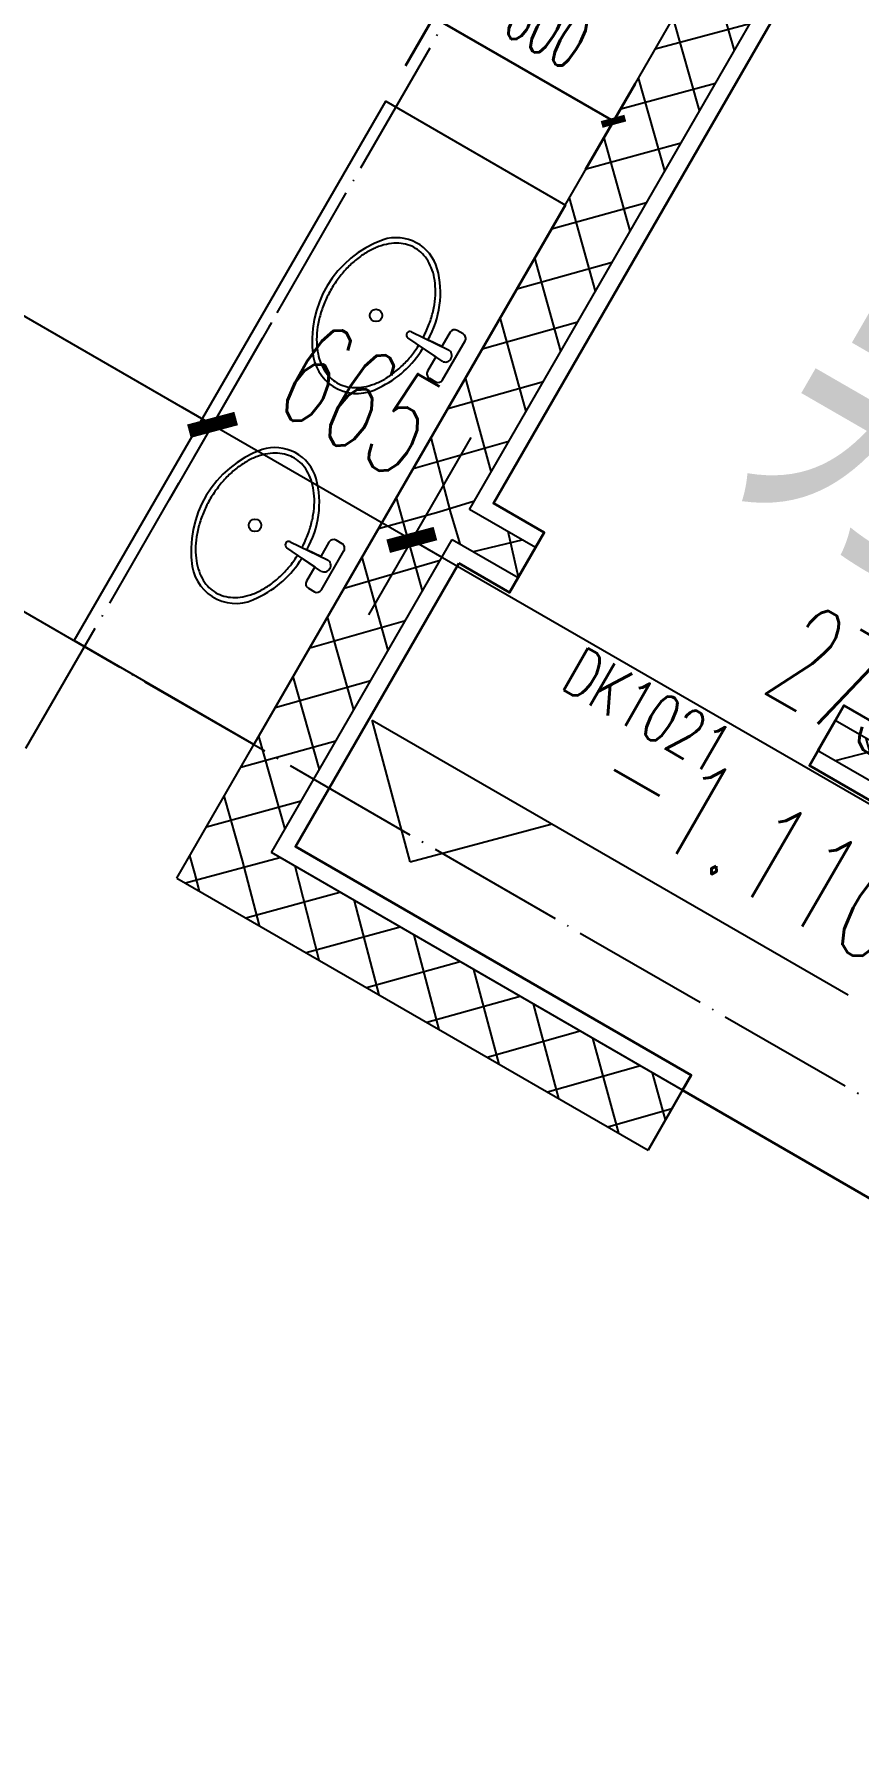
# Model space of a CAD drawing. Header units: millimetres. Extents: x 216654360 to 218309126, y 218099985 to 219647706.
# Drawn here: x 217919987 to 217922370, y 218920636 to 218925564 of the extents above; entities that cross this region are included whole.
import ezdxf

# ---------------------------------------------------------------- set-up
doc = ezdxf.new("R2010")
doc.units = ezdxf.units.MM
doc.header["$LTSCALE"] = 1000
for name, pattern in [('DASH', [0.35, 0.25, -0.1]), ('DASHED', [19.049999999999997, 12.7, -6.35]), ('DOTE', [2.4200000000000004, 2, -0.2, 0.02, -0.2])]:
    doc.linetypes.add(name, pattern=pattern)
for name, color, linetype in [('A-ANNO-DIMS', 3, 'Continuous'), ('A-ANNO-DOTE', 1, 'DOTE'), ('A-ANNO-IDEN-LEVL', 3, 'Continuous'), ('A-ANNO-TXT', 7, 'Continuous'), ('A-DOOR-HOLE', 161, 'Continuous'), ('A-DOOR-IDEN', 53, 'Continuous'), ('A-FLOR-SPCL', 245, 'Continuous'), ('A-WALL-FIL', 2, 'Continuous'), ('A-WALL-PATT', 252, 'Continuous'), ('PUB_HATCH', 8, 'Continuous'), ('洁具', 7, 'Continuous'), ('现状植物', 3, 'Continuous')]:
    doc.layers.add(name, color=color, linetype=linetype)
doc.layers.add('内装控制线', color=6, linetype='Continuous', lineweight=35)
doc.styles.add('_TCH_DIM_T3', font='SIMPLEX.shx', dxfattribs={"width": 0.5647058823529413, "bigfont": 'GBCBIG.shx'})
doc.styles.add('A_DIM', font='SIMPLEX', dxfattribs={"width": 0.7, "bigfont": 'HZ'})
doc.dimstyles.new('_TCH_ARCH&&100', dxfattribs={"dimtxt": 297.5, "dimasz": 100, "dimexe": 250, "dimexo": 300, "dimgap": 126.25, "dimtad": 1, "dimdec": 0, "dimzin": 0, "dimdsep": 46, "dimtxsty": '_TCH_DIM_T3', "dimblk": 'ARCHTICK', "dimcen": 0.09, "dimclrt": 7, "dimazin": 2, "dimtfac": 1, "dimtdec": 0, "dimtix": 1, "dimtmove": 2, "dimatfit": 3, "dimfxl": 100, "dimtolj": 1, "dimtzin": 0, "dimarcsym": 0})
doc.dimstyles.new('_TCH_ARCH&&50', dxfattribs={"dimtxt": 157.5, "dimasz": 50, "dimexe": 125, "dimexo": 150, "dimgap": 58.75, "dimtad": 1, "dimdec": 0, "dimzin": 0, "dimdsep": 46, "dimtxsty": '_TCH_DIM_T3', "dimblk": 'ARCHTICK', "dimcen": 0.09, "dimclrt": 7, "dimazin": 2, "dimtfac": 1, "dimtdec": 0, "dimtix": 1, "dimtmove": 2, "dimatfit": 3, "dimfxl": 1, "dimtolj": 1, "dimtzin": 0, "dimarcsym": 0})
pattern_1 = [(45, (100, 0), (-100.0001016555733, 100.0001016555733), []), (135, (100, 0), (-100.0001016555733, -100.0001016555733), [])]

# ---------------------------------------------------------------- blocks, each defined once
blk = doc.blocks.new('A$C626D7193')
at = {"layer": 'A-ANNO-DOTE', "ltscale": 0.2}
for p, q in [((30830.63853260875, -96054.77360592829), (30830.63853260875, -50067.05397132254)), ((18448.50633661635, -61836.43906046433), (39411.19610879663, -61836.43906046433))]:
    blk.add_line(p, q, dxfattribs=at)
blk = doc.blocks.new('$plan$00003675')
at = {"layer": '洁具'}
for p, q in [((-9.98338611170766, -147.294690905168), (-18.82544915616745, -28.28810855087067)), ((18.82544915616745, -28.28810855087067), (9.98338611170766, -147.294690905168))]:
    blk.add_line(p, q, dxfattribs=at)
blk.add_lwpolyline([(17.21227861373336, -50), (65, -50, 0.4142135623731127), (80, -35), (80, -15, 0.414213562373095), (65, 0), (-65, 0, 0.4142135623732016), (-80, -15), (-80, -35, 0.4142135623730063), (-65, -50), (-17.21227861376246, -50), (-13.73909019282655, -94.74391506761822, 0.2000820524666615), (-205.3503878256015, -174.0703925840789, 0.4238671991985411), (-199.3807477268856, -351.3191037219549, 0.3580938266346115), (193.8476373472295, -356.7566292069932, 0.5197597231666006), (176.7114247889185, -147.82478565368, 0.149540415780804), (13.88741631114317, -94.74979396126946), (17.21227861375155, -50)], format="xyb", close=True, dxfattribs=at)
blk.add_circle((0, -259.4733301022789), 18, dxfattribs=at)
for centre, radius, start, end in [((0, -28.28810855087067), 18.82544915616847, 0, 180), ((0, -146.7184949795628), 9.999999999999993, 183.3031889674213, 356.6968110325787)]:
    blk.add_arc(centre, radius, start, end, dxfattribs=at)
blk.add_open_spline([(-13.14822788414313, -109.7322732743196), (-20.7509004426538, -110.0319813943352), (-28.33031368351658, -110.5918585287436), (-49.08088720074738, -112.8465895592817), (-62.11829754058272, -115.0825559898658), (-87.37283540482167, -121.0667427790177), (-99.58942610296072, -124.814915873154), (-122.8036876142432, -133.6808774613892), (-133.8007311488909, -138.7985351800889), (-154.2229395394097, -150.2042050586606), (-163.6473495682003, -156.491851335275), (-180.6376634400513, -169.9883260680363), (-188.2028132991982, -177.1962519229855), (-201.2777944742993, -192.2519365710759), (-206.7875049107242, -200.0980508594366), (-215.6608816990629, -216.1545459485205), (-219.0260712762829, -224.3634254444187), (-223.6082160471997, -240.9281328006036), (-224.8276779515145, -249.2848460216337), (-225.1383386410307, -266.0038757433067), (-224.2297883689462, -274.3692483405466), (-220.2727095857845, -290.9750951724272), (-217.2217886728176, -299.2169097594451), (-208.9727471965598, -315.3753498761944), (-203.7728400524647, -323.2906783857907), (-191.297874393058, -338.5267015632999), (-184.0227537697356, -345.8456745357398), (-167.5777162456943, -359.6041310970904), (-158.4085167507001, -366.0426055415737), (-138.4502176309761, -377.78353496005), (-127.6618883671763, -383.0855677186046), (-104.8102462445386, -392.3459497228905), (-92.74757826223504, -396.304146716051), (-67.74057017016457, -402.7255575730233), (-54.79677671569516, -405.1887167852692), (-28.45151007635286, -408.527677898237), (-15.05053532638703, -409.403460406611), (11.76991484969039, -409.5351461433165), (25.18890587295755, -408.7910486900946), (51.60564455433632, -405.7105612723244), (64.60289599583484, -403.3741888751101), (89.75045285740634, -397.1966023347632), (101.9002172505134, -393.3554385777534), (124.9565523744968, -384.314646852974), (135.8624881856667, -379.1151587245695), (156.0818092309928, -367.5604636854696), (165.3944324805634, -361.2056466440699), (182.1455632552097, -347.592239756239), (189.583331171918, -340.3345987892972), (202.3944621394039, -325.1979150525003), (207.7677818664815, -317.3205532530119), (216.3660551335488, -301.2178188714315), (219.5926498521294, -292.9938645319489), (223.8990946956619, -276.4101294087595), (224.9814115243789, -268.0492616943229), (225.0181141273642, -251.3295727055956), (223.9725296014221, -242.9676827522781), (219.7399338182295, -226.3790894647536), (216.5504693527764, -218.151245352914), (208.0259609936038, -202.0364685594832), (202.6892447510618, -194.1509299904283), (189.9490060793469, -178.9929403833085), (182.5455053521728, -171.7221794650686), (165.8587992250395, -158.0778197156033), (156.5763291231997, -151.7051823582005), (136.411818862427, -140.1108764674864), (125.5305425281986, -134.8896044565918), (102.5170506243594, -125.8022120829555), (90.38547205436043, -121.9362340948283), (65.2671605812211, -115.7069897765468), (52.28096986599849, -113.3437747042917), (30.50639608118217, -110.7581068582804), (21.84252989321249, -110.0750149733649), (13.14822788411402, -109.7322732743196)], degree=3, knots=[4.769666502918462, 4.769666502918462, 4.769666502918462, 4.769666502918462, 4.869141429382308, 4.869141429382308, 5.044300173666024, 5.044300173666024, 5.219458917949741, 5.219458917949741, 5.394617662233457, 5.394617662233457, 5.569776406517173, 5.569776406517173, 5.744935150800889, 5.744935150800889, 5.920093895084605, 5.920093895084605, 6.095252639368321, 6.095252639368321, 6.270411383652037, 6.270411383652037, 6.445570127935754, 6.445570127935754, 6.62072887221947, 6.62072887221947, 6.795887616503186, 6.795887616503186, 6.971046360786902, 6.971046360786902, 7.146205105070618, 7.146205105070618, 7.321363849354334, 7.321363849354334, 7.49652259363805, 7.49652259363805, 7.671681337921767, 7.671681337921767, 7.846840082205483, 7.846840082205483, 8.021998826489199, 8.021998826489199, 8.197157570772914, 8.197157570772914, 8.37231631505663, 8.37231631505663, 8.547475059340345, 8.547475059340345, 8.72263380362406, 8.72263380362406, 8.897792547907775, 8.897792547907775, 9.07295129219149, 9.07295129219149, 9.248110036475206, 9.248110036475206, 9.42326878075892, 9.42326878075892, 9.598427525042636, 9.598427525042636, 9.773586269326351, 9.773586269326351, 9.948745013610067, 9.948745013610067, 10.12390375789378, 10.12390375789378, 10.2990625021775, 10.2990625021775, 10.47422124646121, 10.47422124646121, 10.64937999074493, 10.64937999074493, 10.82453873502864, 10.82453873502864, 10.93829676503048, 10.93829676503048, 10.93829676503048, 10.93829676503048], dxfattribs=at)
blk = doc.blocks.new('_ArchTick')
at = {"color": 0, "linetype": 'ByBlock', "const_width": 0.4}
blk.add_lwpolyline([(-0.5, -0.5), (0.5, 0.5)], dxfattribs=at)
blk = doc.blocks.new('*D556')
at = {"layer": 'A-ANNO-DIMS', "color": 0, "lineweight": -2, "transparency": 16777216}
for p, q in [((6024912.16928085, 7369.137017416717), (6024911.999051148, 7655.204355296535)), ((6025512.484635699, 7369.494246258895), (6025512.314405996, 7655.561584138713)), ((6024912.073434715, 7530.204377428197), (6025512.388789563, 7530.561606270376))]:
    blk.add_line(p, q, dxfattribs=at)
at = {"layer": 'Defpoints', "color": 0, "transparency": 16777216}
for p in [(6025512.388789563, 7530.561606270376), (6024912.25854113, 7219.137043974711), (6025512.573895979, 7219.49427281689)]:
    blk.add_point(p, dxfattribs=at)
at = {"layer": 'A-ANNO-DIMS', "color": 0, "lineweight": -2, "transparency": 16777216, "xscale": 50, "yscale": 50, "zscale": 50}
for p, rotation in [((6024912.073434715, 7530.204377428197), 180.0340949176061), ((6025512.388789563, 7530.561606270376), 0.03409491760612237)]:
    blk.add_blockref('_ArchTick', p, dxfattribs=dict(at, rotation=rotation))
at = {"layer": 'A-ANNO-DIMS', "color": 7, "transparency": 16777216, "insert": (6025212.149290215, 7667.882967504458), "char_height": 157.5, "attachment_point": 5, "rotation": 0.03409491760612238, "style": '_TCH_DIM_T3'}
blk.add_mtext('\\A1;600', dxfattribs=at)
blk = doc.blocks.new('*D370')
at = {"layer": 'A-ANNO-DIMS', "color": 0, "lineweight": -2, "transparency": 16777216}
for p, q in [((6071272.325101245, 6533.709771666894), (6071272.325101245, 5941.972664115898)), ((6074947.332194936, 6533.709771666893), (6074947.332194936, 5941.972664115898)), ((6071272.325101245, 6191.972664115898), (6074947.332194936, 6191.972664115898))]:
    blk.add_line(p, q, dxfattribs=at)
at = {"layer": 'Defpoints', "color": 0, "transparency": 16777216}
for p in [(6071272.325101245, 6833.709771666894), (6074947.332194936, 6833.709771666893), (6074947.332194936, 6191.972664115898)]:
    blk.add_point(p, dxfattribs=at)
at = {"layer": 'A-ANNO-DIMS', "color": 0, "lineweight": -2, "transparency": 16777216, "xscale": 100, "yscale": 100, "zscale": 100, "rotation": 180}
blk.add_blockref('_ArchTick', (6071272.325101245, 6191.972664115898), dxfattribs=at)
at = {"layer": 'A-ANNO-DIMS', "color": 0, "lineweight": -2, "transparency": 16777216, "xscale": 100, "yscale": 100, "zscale": 100}
blk.add_blockref('_ArchTick', (6074947.332194936, 6191.972664115898), dxfattribs=at)
at = {"layer": 'A-ANNO-DIMS', "color": 7, "transparency": 16777216, "insert": (6073109.82864809, 6466.972664115898), "char_height": 297.5, "attachment_point": 5, "style": '_TCH_DIM_T3'}
blk.add_mtext('\\A1;3675', dxfattribs=at)
blk = doc.blocks.new('*D371')
at = {"layer": 'A-ANNO-DIMS', "color": 0, "lineweight": -2, "transparency": 16777216}
for p, q in [((6074947.332194936, 6533.709771666893), (6074947.332194936, 5941.972664115898)), ((6075612.109113524, 6533.709771666893), (6075612.109113524, 5941.972664115898)), ((6074947.332194936, 6191.972664115898), (6074847.332194936, 6191.972664115898)), ((6074947.332194936, 6191.972664115898), (6075612.109113524, 6191.972664115898)), ((6075612.109113524, 6191.972664115898), (6075712.109113524, 6191.972664115898))]:
    blk.add_line(p, q, dxfattribs=at)
at = {"layer": 'Defpoints', "color": 0, "transparency": 16777216}
for p in [(6074947.332194936, 6833.709771666893), (6075612.109113524, 6833.709771666893), (6075612.109113524, 6191.972664115898)]:
    blk.add_point(p, dxfattribs=at)
at = {"layer": 'A-ANNO-DIMS', "color": 0, "lineweight": -2, "transparency": 16777216, "xscale": 100, "yscale": 100, "zscale": 100}
blk.add_blockref('_ArchTick', (6074947.332194936, 6191.972664115898), dxfattribs=at)
at = {"layer": 'A-ANNO-DIMS', "color": 0, "lineweight": -2, "transparency": 16777216, "xscale": 100, "yscale": 100, "zscale": 100, "rotation": 180}
blk.add_blockref('_ArchTick', (6075612.109113524, 6191.972664115898), dxfattribs=at)
at = {"layer": 'A-ANNO-DIMS', "color": 7, "transparency": 16777216, "insert": (6075279.72065423, 6466.972664115898), "char_height": 297.5, "attachment_point": 5, "style": '_TCH_DIM_T3'}
blk.add_mtext('\\A1;665', dxfattribs=at)
blk = doc.blocks.new('*D372')
at = {"layer": 'A-ANNO-DIMS', "color": 0, "lineweight": -2, "transparency": 16777216}
for p, q in [((6075612.109113524, 6533.709771666893), (6075612.109113524, 5941.972664115898)), ((6078362.301716924, 6533.709771666892), (6078362.301716924, 5941.972664115898)), ((6075612.109113524, 6191.972664115898), (6078362.301716924, 6191.972664115898))]:
    blk.add_line(p, q, dxfattribs=at)
at = {"layer": 'Defpoints', "color": 0, "transparency": 16777216}
for p in [(6075612.109113524, 6833.709771666893), (6078362.301716924, 6833.709771666892), (6078362.301716924, 6191.972664115898)]:
    blk.add_point(p, dxfattribs=at)
at = {"layer": 'A-ANNO-DIMS', "color": 0, "lineweight": -2, "transparency": 16777216, "xscale": 100, "yscale": 100, "zscale": 100, "rotation": 180}
blk.add_blockref('_ArchTick', (6075612.109113524, 6191.972664115898), dxfattribs=at)
at = {"layer": 'A-ANNO-DIMS', "color": 0, "lineweight": -2, "transparency": 16777216, "xscale": 100, "yscale": 100, "zscale": 100}
blk.add_blockref('_ArchTick', (6078362.301716924, 6191.972664115898), dxfattribs=at)
at = {"layer": 'A-ANNO-DIMS', "color": 7, "transparency": 16777216, "insert": (6076987.205415224, 6466.972664115898), "char_height": 297.5, "attachment_point": 5, "style": '_TCH_DIM_T3'}
blk.add_mtext('\\A1;2750', dxfattribs=at)
blk = doc.blocks.new('B-F1-wc')
at = {"layer": 'A-WALL-PATT'}
h = blk.add_hatch(dxfattribs=at)
h.set_pattern_fill('多孔材料', color=256, scale=50, style=0)
h.set_pattern_definition(pattern_1)
h.paths.add_polyline_path([(6025712.454560905, 6251.686979541815), (6025932.758598557, 6251.686979542937), (6025932.758598557, 6351.686979542935), (6025712.465248069, 6351.686979540931), (6025645.793237823, 6301.690567056544)])
h = blk.add_hatch(dxfattribs=at)
h.set_pattern_fill('多孔材料', color=256, scale=50, style=0)
h.set_pattern_definition(pattern_1)
h.paths.add_polyline_path([(6028313.301716965, 6351.686979540931), (6026932.758598557, 6351.686979542935), (6026932.758598557, 6251.686979542937), (6028313.301716964, 6251.686979541815), (6028363.301716964, 6301.686979540933)])
at = {"layer": 'PUB_HATCH'}
h = blk.add_hatch(dxfattribs=at)
h.set_pattern_fill('多孔材料', color=256, scale=50, style=0)
h.set_pattern_definition(pattern_1)
h.paths.add_polyline_path([(6025645.793237823, 6301.690567056557), (6025712.465248069, 6351.686979540931), (6025712.743117644, 8951.718406980635), (6025512.764490826, 9151.71840698294), (6025512.459904496, 6301.697742086886)])
h = blk.add_hatch(dxfattribs=at)
h.set_pattern_fill('多孔材料', color=256, scale=50, style=0)
h.set_pattern_definition(pattern_1)
h.paths.add_polyline_path([(6025512.321507199, 5006.711343861577), (6025712.34288267, 5206.711404165176), (6025712.454560905, 6251.686979541815), (6025645.793237823, 6301.690567056544), (6025512.459904496, 6301.69774208692)])
h = blk.add_hatch(dxfattribs=at)
h.set_pattern_fill('多孔材料', color=256, scale=50, style=0)
h.set_pattern_definition(pattern_1)
h.paths.add_polyline_path([(6025512.321507199, 5006.711343861577), (6027084.23080974, 5006.711817769124), (6027084.230749442, 5206.711817768209), (6025712.34288267, 5206.711404165176)])
at = {"layer": 'A-DOOR-HOLE', "linetype": 'DASH'}
for p, q in [((6025932.75859855, 6351.686979540981), (6025932.75859855, 6251.686979540981)), ((6026932.75859855, 6251.686979540981), (6026932.75859855, 6351.686979540981)), ((6027084.23074944, 5206.711817768389), (6027084.230809738, 5006.711817768398))]:
    blk.add_line(p, q, dxfattribs=at)
at = {"layer": 'A-FLOR-SPCL'}
blk.add_lwpolyline([(6024912.25854113, 5452.320040541257), (6024913.631770126, 7252.299968620056), (6025513.631345196, 7251.58588634655), (6025512.258116202, 5451.605958266817)], close=True, dxfattribs=at)
at = {"layer": 'A-WALL-FIL'}
for p, q in [((6025512.459904496, 6301.697742086886), (6025512.764490826, 9151.71840698294)), ((6025712.465248069, 6351.686979540931), (6025712.743117644, 8951.718406980635)), ((6025932.758598557, 6351.686979542935), (6025712.465248069, 6351.686979540931)), ((6025932.758598557, 6251.686979542937), (6025932.758598557, 6351.686979542935)), ((6028313.301716965, 6351.686979540931), (6026932.758598557, 6351.686979542935)), ((6026932.758598557, 6351.686979542935), (6026932.758598557, 6251.686979542937)), ((6025512.321507199, 5006.711343861577), (6025512.459904496, 6301.69774208692)), ((6025712.34288267, 5206.711404165176), (6025712.454560905, 6251.686979541815)), ((6025712.454560905, 6251.686979541815), (6025932.758598557, 6251.686979542937)), ((6026932.758598557, 6251.686979542937), (6028313.301716964, 6251.686979541815)), ((6027084.230749442, 5206.711817768209), (6025712.34288267, 5206.711404165176)), ((6027084.23080974, 5006.711817769124), (6027084.230749442, 5206.711817768209)), ((6025512.321507199, 5006.711343861577), (6027084.23080974, 5006.711817769124))]:
    blk.add_line(p, q, dxfattribs=at)
at = {"layer": '内装控制线'}
for points in [[(6025763.335041639, 6201.682086934607), (6025932.764209877, 6201.687218603825), (6025932.752987224, 6401.686740477605), (6025763.334538114, 6401.689096419819), (6025763.334243939, 8901.72610448366), (6028263.301716981, 8902.345786660973), (6028263.301717106, 6851.140157395655)], [(6028263.308719188, 6201.800130374015), (6026932.76420989, 6201.686979696127), (6026932.752987211, 6401.686979385302), (6028263.315709082, 6401.788324352555), (6028263.301717035, 6851.141412280086)], [(6027084.22654161, 5205.777891396363), (6027084.234975115, 5256.864144055405), (6025763.334710268, 5256.690339608136), (6025763.334563696, 6201.682086929977)], [(6027084.22654161, 5205.777891396363), (6028184.23075572, 5205.777891396363)]]:
    blk.add_lwpolyline(points, dxfattribs=at)
at = {"layer": 'A-FLOR-SPCL', "rotation": 269.9318101649483}
for p in [(6025458.047708109, 6701.634118709717), (6025458.047708109, 6001.634118709717)]:
    blk.add_blockref('$plan$00003675', p, dxfattribs=at)
at = {"layer": 'A-DOOR-IDEN', "linetype": 'DASHED', "style": 'A_DIM', "width": 0.6999999999999998}
blk.add_text('DK1021', height=140, dxfattribs=at).set_placement((6026192.425265231, 6035.67899642618))
at = {"layer": 'A-ANNO-DIMS'}
dim = blk.add_aligned_dim(p1=(6024912.25854113, 7219.137043974712), p2=(6025512.573895979, 7219.49427281689), distance=311.0673885289925, dimstyle='_TCH_ARCH&&50', dxfattribs=at)
dim.commit()
dim.dimension.update_dxf_attribs({"geometry": '*D556', "text_midpoint": (6025212.149290215, 7667.882967504458)})
blk = doc.blocks.new('A$C04836B57')
at = {"layer": 'A-ANNO-IDEN-LEVL'}
for p, q in [((-89805.82571661472, -54098.59299547091), (-90105.82571661472, -53798.59299547091)), ((-90105.82571661472, -53798.59299547091), (-88517.82571661472, -53798.59299547091)), ((-89805.82571661472, -54098.59299547091), (-89505.82571661472, -53798.59299547091))]:
    blk.add_line(p, q, dxfattribs=at)
at = {"layer": 'A-ANNO-TXT'}
blk.add_blockref('A$C626D7193', (-121762.4129141103, 7805.49620364391), dxfattribs=at)
at = {"layer": '内装控制线'}
blk.add_blockref('B-F1-wc', (-6115879.106773744, -59482.65594885108), dxfattribs=at)
at = {"layer": 'A-ANNO-TXT', "linetype": 'Continuous', "style": 'A_DIM', "width": 0.7}
blk.add_text('男卫', height=1000, dxfattribs=at).set_placement((-89552.10657643713, -52717.15594915766))
at = {"layer": 'A-ANNO-TXT', "color": 7, "style": 'A_DIM', "width": 0.6999999999999998}
blk.add_text('-1.110', height=280, dxfattribs=at).set_placement((-89462.49238328077, -53693.59299547091))
at = {"layer": 'A-ANNO-DIMS'}
for p1, p2, picture, middle in [((-94606.78147519194, -52648.94617749077), (-90931.7743815016, -52648.94617749077), '*D370', (-92769.27792834677, -53015.68328504176)), ((-90931.7743815016, -52648.94617749077), (-90266.9974629134, -52648.94617749077), '*D371', (-90599.3859222075, -53015.68328504176)), ((-90266.9974629134, -52648.94617749077), (-87516.80485951342, -52648.94617749077), '*D372', (-88891.9011612134, -53015.68328504176))]:
    dim = blk.add_aligned_dim(p1=p1, p2=p2, distance=-641.7371075509946, dimstyle='_TCH_ARCH&&100', dxfattribs=at)
    dim.commit()
    dim.dimension.update_dxf_attribs({"geometry": picture, "text_midpoint": middle, "insert": (-6165879.106576437, -59482.65594915766)})

msp = doc.modelspace()

# ---------------------------------------------------------------- block references
at = {"layer": '现状植物', "rotation": 330.0099772030858}
msp.add_blockref('A$C04836B57', (218025897.187641, 218925138.5110827), dxfattribs=at)

doc.saveas('drawing.dxf')
